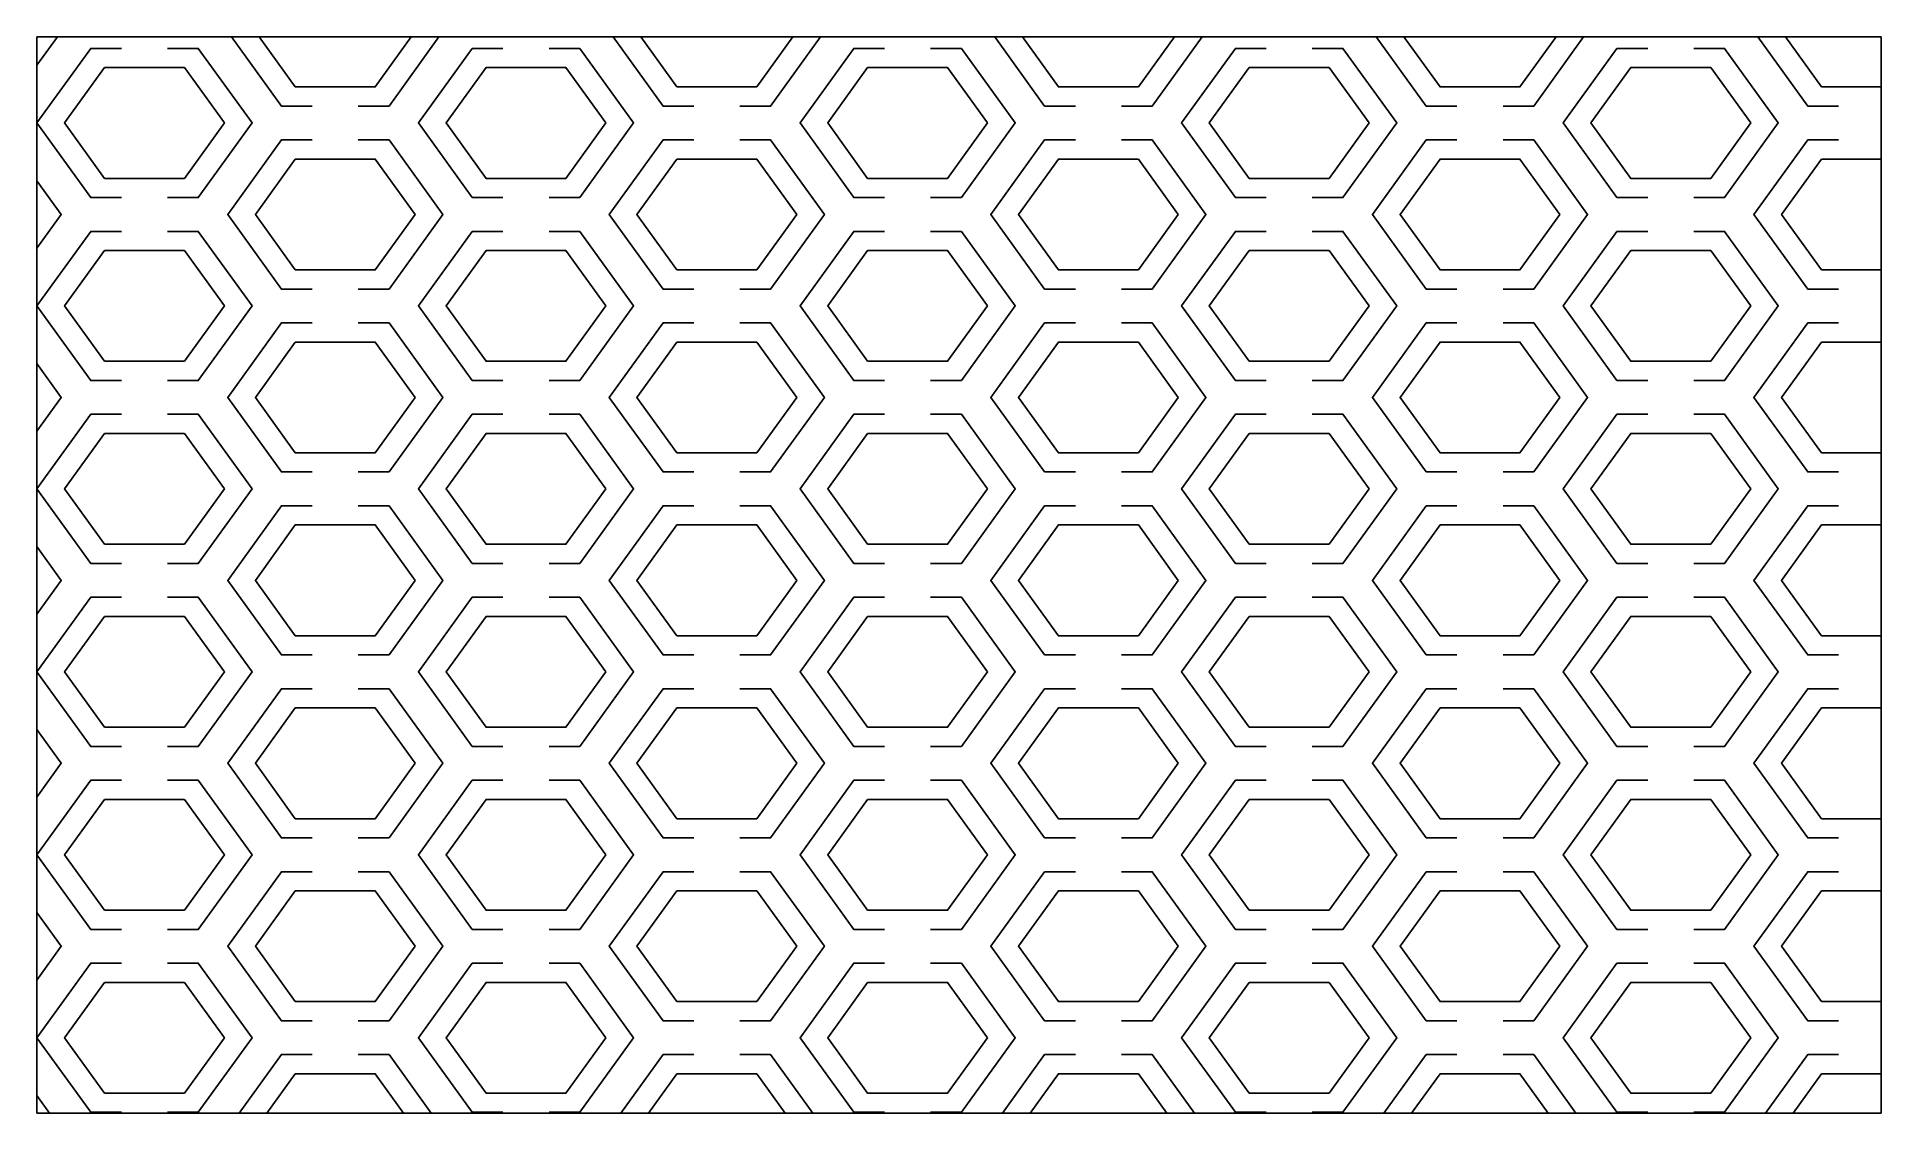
# Model space of a CAD drawing. Header units: millimetres. Extents: x 0 to 120, y 0 to 70.
import ezdxf

# ---------------------------------------------------------------- set-up
doc = ezdxf.new("R2010")
doc.units = ezdxf.units.MM
doc.layers.add('CUT', color=1, linetype='CONTINUOUS')

msp = doc.modelspace()

# ---------------------------------------------------------------- linework, layer by layer
at = {"layer": 'CUT'}
for p, q in [((1.3336, 70), (0, 68.1521)), ((0, 1.1505), (0.8303, 0))]:
    msp.add_line(p, q, dxfattribs=at)
for points in [[(0, 70), (120, 70), (120, 0), (0, 0), (0, 70)], [(17.914, 65.5), (15.914, 65.5), (12.6664, 70)], [(24.3616, 70), (22.014, 66.7471), (16.814, 66.7471), (14.4664, 70)], [(26.1616, 70), (22.914, 65.5), (20.914, 65.5)], [(42.742, 65.5), (40.742, 65.5), (37.4944, 70)], [(49.1896, 70), (46.842, 66.7471), (41.642, 66.7471), (39.2944, 70)], [(50.9896, 70), (47.742, 65.5), (45.742, 65.5)], [(67.57, 65.5), (65.57, 65.5), (62.3224, 70)], [(74.0176, 70), (71.67, 66.7471), (66.47, 66.7471), (64.1224, 70)], [(75.8176, 70), (72.57, 65.5), (70.57, 65.5)], [(92.398, 65.5), (90.398, 65.5), (87.1504, 70)], [(98.8456, 70), (96.498, 66.7471), (91.298, 66.7471), (88.9504, 70)], [(100.6456, 70), (97.398, 65.5), (95.398, 65.5)], [(117.226, 65.5), (115.226, 65.5), (111.9784, 70)], [(120, 66.7471), (116.126, 66.7471), (113.7784, 70)], [(5.5, 59.5503), (3.5, 59.5503), (0, 64.4), (3.5, 69.2497), (5.5, 69.2497)], [(8.5, 69.2497), (10.5, 69.2497), (14, 64.4), (10.5, 59.5503), (8.5, 59.5503)], [(30.328, 59.5503), (28.328, 59.5503), (24.828, 64.4), (28.328, 69.2497), (30.328, 69.2497)], [(33.328, 69.2497), (35.328, 69.2497), (38.828, 64.4), (35.328, 59.5503), (33.328, 59.5503)], [(55.156, 59.5503), (53.156, 59.5503), (49.656, 64.4), (53.156, 69.2497), (55.156, 69.2497)], [(58.156, 69.2497), (60.156, 69.2497), (63.656, 64.4), (60.156, 59.5503), (58.156, 59.5503)], [(79.984, 59.5503), (77.984, 59.5503), (74.484, 64.4), (77.984, 69.2497), (79.984, 69.2497)], [(82.984, 69.2497), (84.984, 69.2497), (88.484, 64.4), (84.984, 59.5503), (82.984, 59.5503)], [(104.812, 59.5503), (102.812, 59.5503), (99.312, 64.4), (102.812, 69.2497), (104.812, 69.2497)], [(107.812, 69.2497), (109.812, 69.2497), (113.312, 64.4), (109.812, 59.5503), (107.812, 59.5503)], [(12.2, 64.4), (9.6, 60.7973), (4.4, 60.7973), (1.8, 64.4), (4.4, 68.0027), (9.6, 68.0027), (12.2, 64.4)], [(37.028, 64.4), (34.428, 60.7973), (29.228, 60.7973), (26.628, 64.4), (29.228, 68.0027), (34.428, 68.0027), (37.028, 64.4)], [(61.856, 64.4), (59.256, 60.7973), (54.056, 60.7973), (51.456, 64.4), (54.056, 68.0027), (59.256, 68.0027), (61.856, 64.4)], [(86.684, 64.4), (84.084, 60.7973), (78.884, 60.7973), (76.284, 64.4), (78.884, 68.0027), (84.084, 68.0027), (86.684, 64.4)], [(111.512, 64.4), (108.912, 60.7973), (103.712, 60.7973), (101.112, 64.4), (103.712, 68.0027), (108.912, 68.0027), (111.512, 64.4)], [(17.914, 53.6005), (15.914, 53.6005), (12.414, 58.4503), (15.914, 63.3), (17.914, 63.3)], [(20.914, 63.3), (22.914, 63.3), (26.414, 58.4503), (22.914, 53.6005), (20.914, 53.6005)], [(42.742, 53.6005), (40.742, 53.6005), (37.242, 58.4503), (40.742, 63.3), (42.742, 63.3)], [(45.742, 63.3), (47.742, 63.3), (51.242, 58.4503), (47.742, 53.6005), (45.742, 53.6005)], [(67.57, 53.6005), (65.57, 53.6005), (62.07, 58.4503), (65.57, 63.3), (67.57, 63.3)], [(70.57, 63.3), (72.57, 63.3), (76.07, 58.4503), (72.57, 53.6005), (70.57, 53.6005)], [(92.398, 53.6005), (90.398, 53.6005), (86.898, 58.4503), (90.398, 63.3), (92.398, 63.3)], [(95.398, 63.3), (97.398, 63.3), (100.898, 58.4503), (97.398, 53.6005), (95.398, 53.6005)], [(117.226, 53.6005), (115.226, 53.6005), (111.726, 58.4503), (115.226, 63.3), (117.226, 63.3)], [(24.614, 58.4503), (22.014, 54.8476), (16.814, 54.8476), (14.214, 58.4503), (16.814, 62.0529), (22.014, 62.0529), (24.614, 58.4503)], [(49.442, 58.4503), (46.842, 54.8476), (41.642, 54.8476), (39.042, 58.4503), (41.642, 62.0529), (46.842, 62.0529), (49.442, 58.4503)], [(74.27, 58.4503), (71.67, 54.8476), (66.47, 54.8476), (63.87, 58.4503), (66.47, 62.0529), (71.67, 62.0529), (74.27, 58.4503)], [(99.098, 58.4503), (96.498, 54.8476), (91.298, 54.8476), (88.698, 58.4503), (91.298, 62.0529), (96.498, 62.0529), (99.098, 58.4503)], [(120, 54.8476), (116.126, 54.8476), (113.526, 58.4503), (116.126, 62.0529), (120, 62.0529)], [(0, 60.6479), (1.586, 58.4503), (0, 56.2526)], [(5.5, 47.6508), (3.5, 47.6508), (0, 52.5005), (3.5, 57.3503), (5.5, 57.3503)], [(8.5, 57.3503), (10.5, 57.3503), (14, 52.5005), (10.5, 47.6508), (8.5, 47.6508)], [(30.328, 47.6508), (28.328, 47.6508), (24.828, 52.5005), (28.328, 57.3503), (30.328, 57.3503)], [(33.328, 57.3503), (35.328, 57.3503), (38.828, 52.5005), (35.328, 47.6508), (33.328, 47.6508)], [(55.156, 47.6508), (53.156, 47.6508), (49.656, 52.5005), (53.156, 57.3503), (55.156, 57.3503)], [(58.156, 57.3503), (60.156, 57.3503), (63.656, 52.5005), (60.156, 47.6508), (58.156, 47.6508)], [(79.984, 47.6508), (77.984, 47.6508), (74.484, 52.5005), (77.984, 57.3503), (79.984, 57.3503)], [(82.984, 57.3503), (84.984, 57.3503), (88.484, 52.5005), (84.984, 47.6508), (82.984, 47.6508)], [(104.812, 47.6508), (102.812, 47.6508), (99.312, 52.5005), (102.812, 57.3503), (104.812, 57.3503)], [(107.812, 57.3503), (109.812, 57.3503), (113.312, 52.5005), (109.812, 47.6508), (107.812, 47.6508)], [(12.2, 52.5005), (9.6, 48.8978), (4.4, 48.8978), (1.8, 52.5005), (4.4, 56.1032), (9.6, 56.1032), (12.2, 52.5005)], [(37.028, 52.5005), (34.428, 48.8978), (29.228, 48.8978), (26.628, 52.5005), (29.228, 56.1032), (34.428, 56.1032), (37.028, 52.5005)], [(61.856, 52.5005), (59.256, 48.8978), (54.056, 48.8978), (51.456, 52.5005), (54.056, 56.1032), (59.256, 56.1032), (61.856, 52.5005)], [(86.684, 52.5005), (84.084, 48.8978), (78.884, 48.8978), (76.284, 52.5005), (78.884, 56.1032), (84.084, 56.1032), (86.684, 52.5005)], [(111.512, 52.5005), (108.912, 48.8978), (103.712, 48.8978), (101.112, 52.5005), (103.712, 56.1032), (108.912, 56.1032), (111.512, 52.5005)], [(17.914, 41.701), (15.914, 41.701), (12.414, 46.5508), (15.914, 51.4005), (17.914, 51.4005)], [(20.914, 51.4005), (22.914, 51.4005), (26.414, 46.5508), (22.914, 41.701), (20.914, 41.701)], [(42.742, 41.701), (40.742, 41.701), (37.242, 46.5508), (40.742, 51.4005), (42.742, 51.4005)], [(45.742, 51.4005), (47.742, 51.4005), (51.242, 46.5508), (47.742, 41.701), (45.742, 41.701)], [(67.57, 41.701), (65.57, 41.701), (62.07, 46.5508), (65.57, 51.4005), (67.57, 51.4005)], [(70.57, 51.4005), (72.57, 51.4005), (76.07, 46.5508), (72.57, 41.701), (70.57, 41.701)], [(92.398, 41.701), (90.398, 41.701), (86.898, 46.5508), (90.398, 51.4005), (92.398, 51.4005)], [(95.398, 51.4005), (97.398, 51.4005), (100.898, 46.5508), (97.398, 41.701), (95.398, 41.701)], [(117.226, 41.701), (115.226, 41.701), (111.726, 46.5508), (115.226, 51.4005), (117.226, 51.4005)], [(24.614, 46.5508), (22.014, 42.9481), (16.814, 42.9481), (14.214, 46.5508), (16.814, 50.1534), (22.014, 50.1534), (24.614, 46.5508)], [(49.442, 46.5508), (46.842, 42.9481), (41.642, 42.9481), (39.042, 46.5508), (41.642, 50.1534), (46.842, 50.1534), (49.442, 46.5508)], [(74.27, 46.5508), (71.67, 42.9481), (66.47, 42.9481), (63.87, 46.5508), (66.47, 50.1534), (71.67, 50.1534), (74.27, 46.5508)], [(99.098, 46.5508), (96.498, 42.9481), (91.298, 42.9481), (88.698, 46.5508), (91.298, 50.1534), (96.498, 50.1534), (99.098, 46.5508)], [(120, 42.9481), (116.126, 42.9481), (113.526, 46.5508), (116.126, 50.1534), (120, 50.1534)], [(0, 48.7484), (1.586, 46.5508), (0, 44.3531)], [(5.5, 35.7513), (3.5, 35.7513), (0, 40.601), (3.5, 45.4508), (5.5, 45.4508)], [(8.5, 45.4508), (10.5, 45.4508), (14, 40.601), (10.5, 35.7513), (8.5, 35.7513)], [(30.328, 35.7513), (28.328, 35.7513), (24.828, 40.601), (28.328, 45.4508), (30.328, 45.4508)], [(33.328, 45.4508), (35.328, 45.4508), (38.828, 40.601), (35.328, 35.7513), (33.328, 35.7513)], [(55.156, 35.7513), (53.156, 35.7513), (49.656, 40.601), (53.156, 45.4508), (55.156, 45.4508)], [(58.156, 45.4508), (60.156, 45.4508), (63.656, 40.601), (60.156, 35.7513), (58.156, 35.7513)], [(79.984, 35.7513), (77.984, 35.7513), (74.484, 40.601), (77.984, 45.4508), (79.984, 45.4508)], [(82.984, 45.4508), (84.984, 45.4508), (88.484, 40.601), (84.984, 35.7513), (82.984, 35.7513)], [(104.812, 35.7513), (102.812, 35.7513), (99.312, 40.601), (102.812, 45.4508), (104.812, 45.4508)], [(107.812, 45.4508), (109.812, 45.4508), (113.312, 40.601), (109.812, 35.7513), (107.812, 35.7513)], [(12.2, 40.601), (9.6, 36.9984), (4.4, 36.9984), (1.8, 40.601), (4.4, 44.2037), (9.6, 44.2037), (12.2, 40.601)], [(37.028, 40.601), (34.428, 36.9984), (29.228, 36.9984), (26.628, 40.601), (29.228, 44.2037), (34.428, 44.2037), (37.028, 40.601)], [(61.856, 40.601), (59.256, 36.9984), (54.056, 36.9984), (51.456, 40.601), (54.056, 44.2037), (59.256, 44.2037), (61.856, 40.601)], [(86.684, 40.601), (84.084, 36.9984), (78.884, 36.9984), (76.284, 40.601), (78.884, 44.2037), (84.084, 44.2037), (86.684, 40.601)], [(111.512, 40.601), (108.912, 36.9984), (103.712, 36.9984), (101.112, 40.601), (103.712, 44.2037), (108.912, 44.2037), (111.512, 40.601)], [(17.914, 29.8015), (15.914, 29.8015), (12.414, 34.6513), (15.914, 39.501), (17.914, 39.501)], [(20.914, 39.501), (22.914, 39.501), (26.414, 34.6513), (22.914, 29.8015), (20.914, 29.8015)], [(42.742, 29.8015), (40.742, 29.8015), (37.242, 34.6513), (40.742, 39.501), (42.742, 39.501)], [(45.742, 39.501), (47.742, 39.501), (51.242, 34.6513), (47.742, 29.8015), (45.742, 29.8015)], [(67.57, 29.8015), (65.57, 29.8015), (62.07, 34.6513), (65.57, 39.501), (67.57, 39.501)], [(70.57, 39.501), (72.57, 39.501), (76.07, 34.6513), (72.57, 29.8015), (70.57, 29.8015)], [(92.398, 29.8015), (90.398, 29.8015), (86.898, 34.6513), (90.398, 39.501), (92.398, 39.501)], [(95.398, 39.501), (97.398, 39.501), (100.898, 34.6513), (97.398, 29.8015), (95.398, 29.8015)], [(117.226, 29.8015), (115.226, 29.8015), (111.726, 34.6513), (115.226, 39.501), (117.226, 39.501)], [(24.614, 34.6513), (22.014, 31.0486), (16.814, 31.0486), (14.214, 34.6513), (16.814, 38.254), (22.014, 38.254), (24.614, 34.6513)], [(49.442, 34.6513), (46.842, 31.0486), (41.642, 31.0486), (39.042, 34.6513), (41.642, 38.254), (46.842, 38.254), (49.442, 34.6513)], [(74.27, 34.6513), (71.67, 31.0486), (66.47, 31.0486), (63.87, 34.6513), (66.47, 38.254), (71.67, 38.254), (74.27, 34.6513)], [(99.098, 34.6513), (96.498, 31.0486), (91.298, 31.0486), (88.698, 34.6513), (91.298, 38.254), (96.498, 38.254), (99.098, 34.6513)], [(120, 31.0486), (116.126, 31.0486), (113.526, 34.6513), (116.126, 38.254), (120, 38.254)], [(0, 36.8489), (1.586, 34.6513), (0, 32.4537)], [(5.5, 23.8518), (3.5, 23.8518), (0, 28.7015), (3.5, 33.5513), (5.5, 33.5513)], [(8.5, 33.5513), (10.5, 33.5513), (14, 28.7015), (10.5, 23.8518), (8.5, 23.8518)], [(30.328, 23.8518), (28.328, 23.8518), (24.828, 28.7015), (28.328, 33.5513), (30.328, 33.5513)], [(33.328, 33.5513), (35.328, 33.5513), (38.828, 28.7015), (35.328, 23.8518), (33.328, 23.8518)], [(55.156, 23.8518), (53.156, 23.8518), (49.656, 28.7015), (53.156, 33.5513), (55.156, 33.5513)], [(58.156, 33.5513), (60.156, 33.5513), (63.656, 28.7015), (60.156, 23.8518), (58.156, 23.8518)], [(79.984, 23.8518), (77.984, 23.8518), (74.484, 28.7015), (77.984, 33.5513), (79.984, 33.5513)], [(82.984, 33.5513), (84.984, 33.5513), (88.484, 28.7015), (84.984, 23.8518), (82.984, 23.8518)], [(104.812, 23.8518), (102.812, 23.8518), (99.312, 28.7015), (102.812, 33.5513), (104.812, 33.5513)], [(107.812, 33.5513), (109.812, 33.5513), (113.312, 28.7015), (109.812, 23.8518), (107.812, 23.8518)], [(12.2, 28.7015), (9.6, 25.0989), (4.4, 25.0989), (1.8, 28.7015), (4.4, 32.3042), (9.6, 32.3042), (12.2, 28.7015)], [(37.028, 28.7015), (34.428, 25.0989), (29.228, 25.0989), (26.628, 28.7015), (29.228, 32.3042), (34.428, 32.3042), (37.028, 28.7015)], [(61.856, 28.7015), (59.256, 25.0989), (54.056, 25.0989), (51.456, 28.7015), (54.056, 32.3042), (59.256, 32.3042), (61.856, 28.7015)], [(86.684, 28.7015), (84.084, 25.0989), (78.884, 25.0989), (76.284, 28.7015), (78.884, 32.3042), (84.084, 32.3042), (86.684, 28.7015)], [(111.512, 28.7015), (108.912, 25.0989), (103.712, 25.0989), (101.112, 28.7015), (103.712, 32.3042), (108.912, 32.3042), (111.512, 28.7015)], [(17.914, 17.9021), (15.914, 17.9021), (12.414, 22.7518), (15.914, 27.6015), (17.914, 27.6015)], [(20.914, 27.6015), (22.914, 27.6015), (26.414, 22.7518), (22.914, 17.9021), (20.914, 17.9021)], [(42.742, 17.9021), (40.742, 17.9021), (37.242, 22.7518), (40.742, 27.6015), (42.742, 27.6015)], [(45.742, 27.6015), (47.742, 27.6015), (51.242, 22.7518), (47.742, 17.9021), (45.742, 17.9021)], [(67.57, 17.9021), (65.57, 17.9021), (62.07, 22.7518), (65.57, 27.6015), (67.57, 27.6015)], [(70.57, 27.6015), (72.57, 27.6015), (76.07, 22.7518), (72.57, 17.9021), (70.57, 17.9021)], [(92.398, 17.9021), (90.398, 17.9021), (86.898, 22.7518), (90.398, 27.6015), (92.398, 27.6015)], [(95.398, 27.6015), (97.398, 27.6015), (100.898, 22.7518), (97.398, 17.9021), (95.398, 17.9021)], [(117.226, 17.9021), (115.226, 17.9021), (111.726, 22.7518), (115.226, 27.6015), (117.226, 27.6015)], [(24.614, 22.7518), (22.014, 19.1491), (16.814, 19.1491), (14.214, 22.7518), (16.814, 26.3545), (22.014, 26.3545), (24.614, 22.7518)], [(49.442, 22.7518), (46.842, 19.1491), (41.642, 19.1491), (39.042, 22.7518), (41.642, 26.3545), (46.842, 26.3545), (49.442, 22.7518)], [(74.27, 22.7518), (71.67, 19.1491), (66.47, 19.1491), (63.87, 22.7518), (66.47, 26.3545), (71.67, 26.3545), (74.27, 22.7518)], [(99.098, 22.7518), (96.498, 19.1491), (91.298, 19.1491), (88.698, 22.7518), (91.298, 26.3545), (96.498, 26.3545), (99.098, 22.7518)], [(120, 19.1491), (116.126, 19.1491), (113.526, 22.7518), (116.126, 26.3545), (120, 26.3545)], [(0, 24.9494), (1.586, 22.7518), (0, 20.5542)], [(5.5, 11.9523), (3.5, 11.9523), (0, 16.8021), (3.5, 21.6518), (5.5, 21.6518)], [(8.5, 21.6518), (10.5, 21.6518), (14, 16.8021), (10.5, 11.9523), (8.5, 11.9523)], [(30.328, 11.9523), (28.328, 11.9523), (24.828, 16.8021), (28.328, 21.6518), (30.328, 21.6518)], [(33.328, 21.6518), (35.328, 21.6518), (38.828, 16.8021), (35.328, 11.9523), (33.328, 11.9523)], [(55.156, 11.9523), (53.156, 11.9523), (49.656, 16.8021), (53.156, 21.6518), (55.156, 21.6518)], [(58.156, 21.6518), (60.156, 21.6518), (63.656, 16.8021), (60.156, 11.9523), (58.156, 11.9523)], [(79.984, 11.9523), (77.984, 11.9523), (74.484, 16.8021), (77.984, 21.6518), (79.984, 21.6518)], [(82.984, 21.6518), (84.984, 21.6518), (88.484, 16.8021), (84.984, 11.9523), (82.984, 11.9523)], [(104.812, 11.9523), (102.812, 11.9523), (99.312, 16.8021), (102.812, 21.6518), (104.812, 21.6518)], [(107.812, 21.6518), (109.812, 21.6518), (113.312, 16.8021), (109.812, 11.9523), (107.812, 11.9523)], [(12.2, 16.8021), (9.6, 13.1994), (4.4, 13.1994), (1.8, 16.8021), (4.4, 20.4047), (9.6, 20.4047), (12.2, 16.8021)], [(37.028, 16.8021), (34.428, 13.1994), (29.228, 13.1994), (26.628, 16.8021), (29.228, 20.4047), (34.428, 20.4047), (37.028, 16.8021)], [(61.856, 16.8021), (59.256, 13.1994), (54.056, 13.1994), (51.456, 16.8021), (54.056, 20.4047), (59.256, 20.4047), (61.856, 16.8021)], [(86.684, 16.8021), (84.084, 13.1994), (78.884, 13.1994), (76.284, 16.8021), (78.884, 20.4047), (84.084, 20.4047), (86.684, 16.8021)], [(111.512, 16.8021), (108.912, 13.1994), (103.712, 13.1994), (101.112, 16.8021), (103.712, 20.4047), (108.912, 20.4047), (111.512, 16.8021)], [(17.914, 6.0026), (15.914, 6.0026), (12.414, 10.8523), (15.914, 15.7021), (17.914, 15.7021)], [(20.914, 15.7021), (22.914, 15.7021), (26.414, 10.8523), (22.914, 6.0026), (20.914, 6.0026)], [(42.742, 6.0026), (40.742, 6.0026), (37.242, 10.8523), (40.742, 15.7021), (42.742, 15.7021)], [(45.742, 15.7021), (47.742, 15.7021), (51.242, 10.8523), (47.742, 6.0026), (45.742, 6.0026)], [(67.57, 6.0026), (65.57, 6.0026), (62.07, 10.8523), (65.57, 15.7021), (67.57, 15.7021)], [(70.57, 15.7021), (72.57, 15.7021), (76.07, 10.8523), (72.57, 6.0026), (70.57, 6.0026)], [(92.398, 6.0026), (90.398, 6.0026), (86.898, 10.8523), (90.398, 15.7021), (92.398, 15.7021)], [(95.398, 15.7021), (97.398, 15.7021), (100.898, 10.8523), (97.398, 6.0026), (95.398, 6.0026)], [(117.226, 6.0026), (115.226, 6.0026), (111.726, 10.8523), (115.226, 15.7021), (117.226, 15.7021)], [(24.614, 10.8523), (22.014, 7.2497), (16.814, 7.2497), (14.214, 10.8523), (16.814, 14.455), (22.014, 14.455), (24.614, 10.8523)], [(49.442, 10.8523), (46.842, 7.2497), (41.642, 7.2497), (39.042, 10.8523), (41.642, 14.455), (46.842, 14.455), (49.442, 10.8523)], [(74.27, 10.8523), (71.67, 7.2497), (66.47, 7.2497), (63.87, 10.8523), (66.47, 14.455), (71.67, 14.455), (74.27, 10.8523)], [(99.098, 10.8523), (96.498, 7.2497), (91.298, 7.2497), (88.698, 10.8523), (91.298, 14.455), (96.498, 14.455), (99.098, 10.8523)], [(120, 7.2497), (116.126, 7.2497), (113.526, 10.8523), (116.126, 14.455), (120, 14.455)], [(0, 13.0499), (1.586, 10.8523), (0, 8.6547)], [(5.5, 0.0528), (3.5, 0.0528), (0, 4.9026), (3.5, 9.7523), (5.5, 9.7523)], [(8.5, 9.7523), (10.5, 9.7523), (14, 4.9026), (10.5, 0.0528), (8.5, 0.0528)], [(30.328, 0.0528), (28.328, 0.0528), (24.828, 4.9026), (28.328, 9.7523), (30.328, 9.7523)], [(33.328, 9.7523), (35.328, 9.7523), (38.828, 4.9026), (35.328, 0.0528), (33.328, 0.0528)], [(55.156, 0.0528), (53.156, 0.0528), (49.656, 4.9026), (53.156, 9.7523), (55.156, 9.7523)], [(58.156, 9.7523), (60.156, 9.7523), (63.656, 4.9026), (60.156, 0.0528), (58.156, 0.0528)], [(79.984, 0.0528), (77.984, 0.0528), (74.484, 4.9026), (77.984, 9.7523), (79.984, 9.7523)], [(82.984, 9.7523), (84.984, 9.7523), (88.484, 4.9026), (84.984, 0.0528), (82.984, 0.0528)], [(104.812, 0.0528), (102.812, 0.0528), (99.312, 4.9026), (102.812, 9.7523), (104.812, 9.7523)], [(107.812, 9.7523), (109.812, 9.7523), (113.312, 4.9026), (109.812, 0.0528), (107.812, 0.0528)], [(12.2, 4.9026), (9.6, 1.2999), (4.4, 1.2999), (1.8, 4.9026), (4.4, 8.5052), (9.6, 8.5052), (12.2, 4.9026)], [(37.028, 4.9026), (34.428, 1.2999), (29.228, 1.2999), (26.628, 4.9026), (29.228, 8.5052), (34.428, 8.5052), (37.028, 4.9026)], [(61.856, 4.9026), (59.256, 1.2999), (54.056, 1.2999), (51.456, 4.9026), (54.056, 8.5052), (59.256, 8.5052), (61.856, 4.9026)], [(86.684, 4.9026), (84.084, 1.2999), (78.884, 1.2999), (76.284, 4.9026), (78.884, 8.5052), (84.084, 8.5052), (86.684, 4.9026)], [(111.512, 4.9026), (108.912, 1.2999), (103.712, 1.2999), (101.112, 4.9026), (103.712, 8.5052), (108.912, 8.5052), (111.512, 4.9026)], [(13.1697, 0), (15.914, 3.8026), (17.914, 3.8026)], [(20.914, 3.8026), (22.914, 3.8026), (25.6583, 0)], [(37.9977, 0), (40.742, 3.8026), (42.742, 3.8026)], [(45.742, 3.8026), (47.742, 3.8026), (50.4863, 0)], [(62.8257, 0), (65.57, 3.8026), (67.57, 3.8026)], [(70.57, 3.8026), (72.57, 3.8026), (75.3143, 0)], [(87.6537, 0), (90.398, 3.8026), (92.398, 3.8026)], [(95.398, 3.8026), (97.398, 3.8026), (100.1423, 0)], [(112.4817, 0), (115.226, 3.8026), (117.226, 3.8026)], [(14.9697, 0), (16.814, 2.5555), (22.014, 2.5555), (23.8583, 0)], [(39.7977, 0), (41.642, 2.5555), (46.842, 2.5555), (48.6863, 0)], [(64.6257, 0), (66.47, 2.5555), (71.67, 2.5555), (73.5143, 0)], [(89.4537, 0), (91.298, 2.5555), (96.498, 2.5555), (98.3423, 0)], [(114.2817, 0), (116.126, 2.5555), (120, 2.5555)]]:
    msp.add_lwpolyline(points, dxfattribs=at)

doc.saveas('drawing.dxf')
